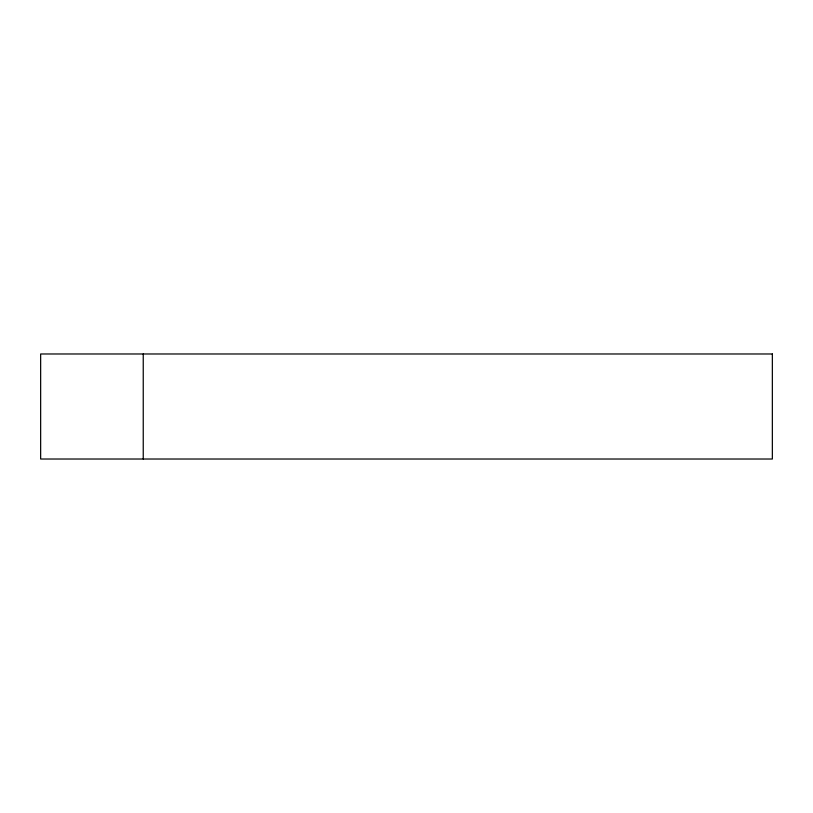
<?xml version="1.0" encoding="UTF-8"?>
<svg xmlns="http://www.w3.org/2000/svg" width="813" height="813" viewBox="0 0 813 813"><rect width="100%" height="100%" fill="white"/><g stroke="black" fill="none" stroke-linecap="round" stroke-linejoin="round"><path stroke-width="1.22" d="M143.24 353.98L143.24 459.02M772.35 353.98L40.65 353.98L40.65 459.02L772.35 459.02L772.35 353.98"/></g></svg>
